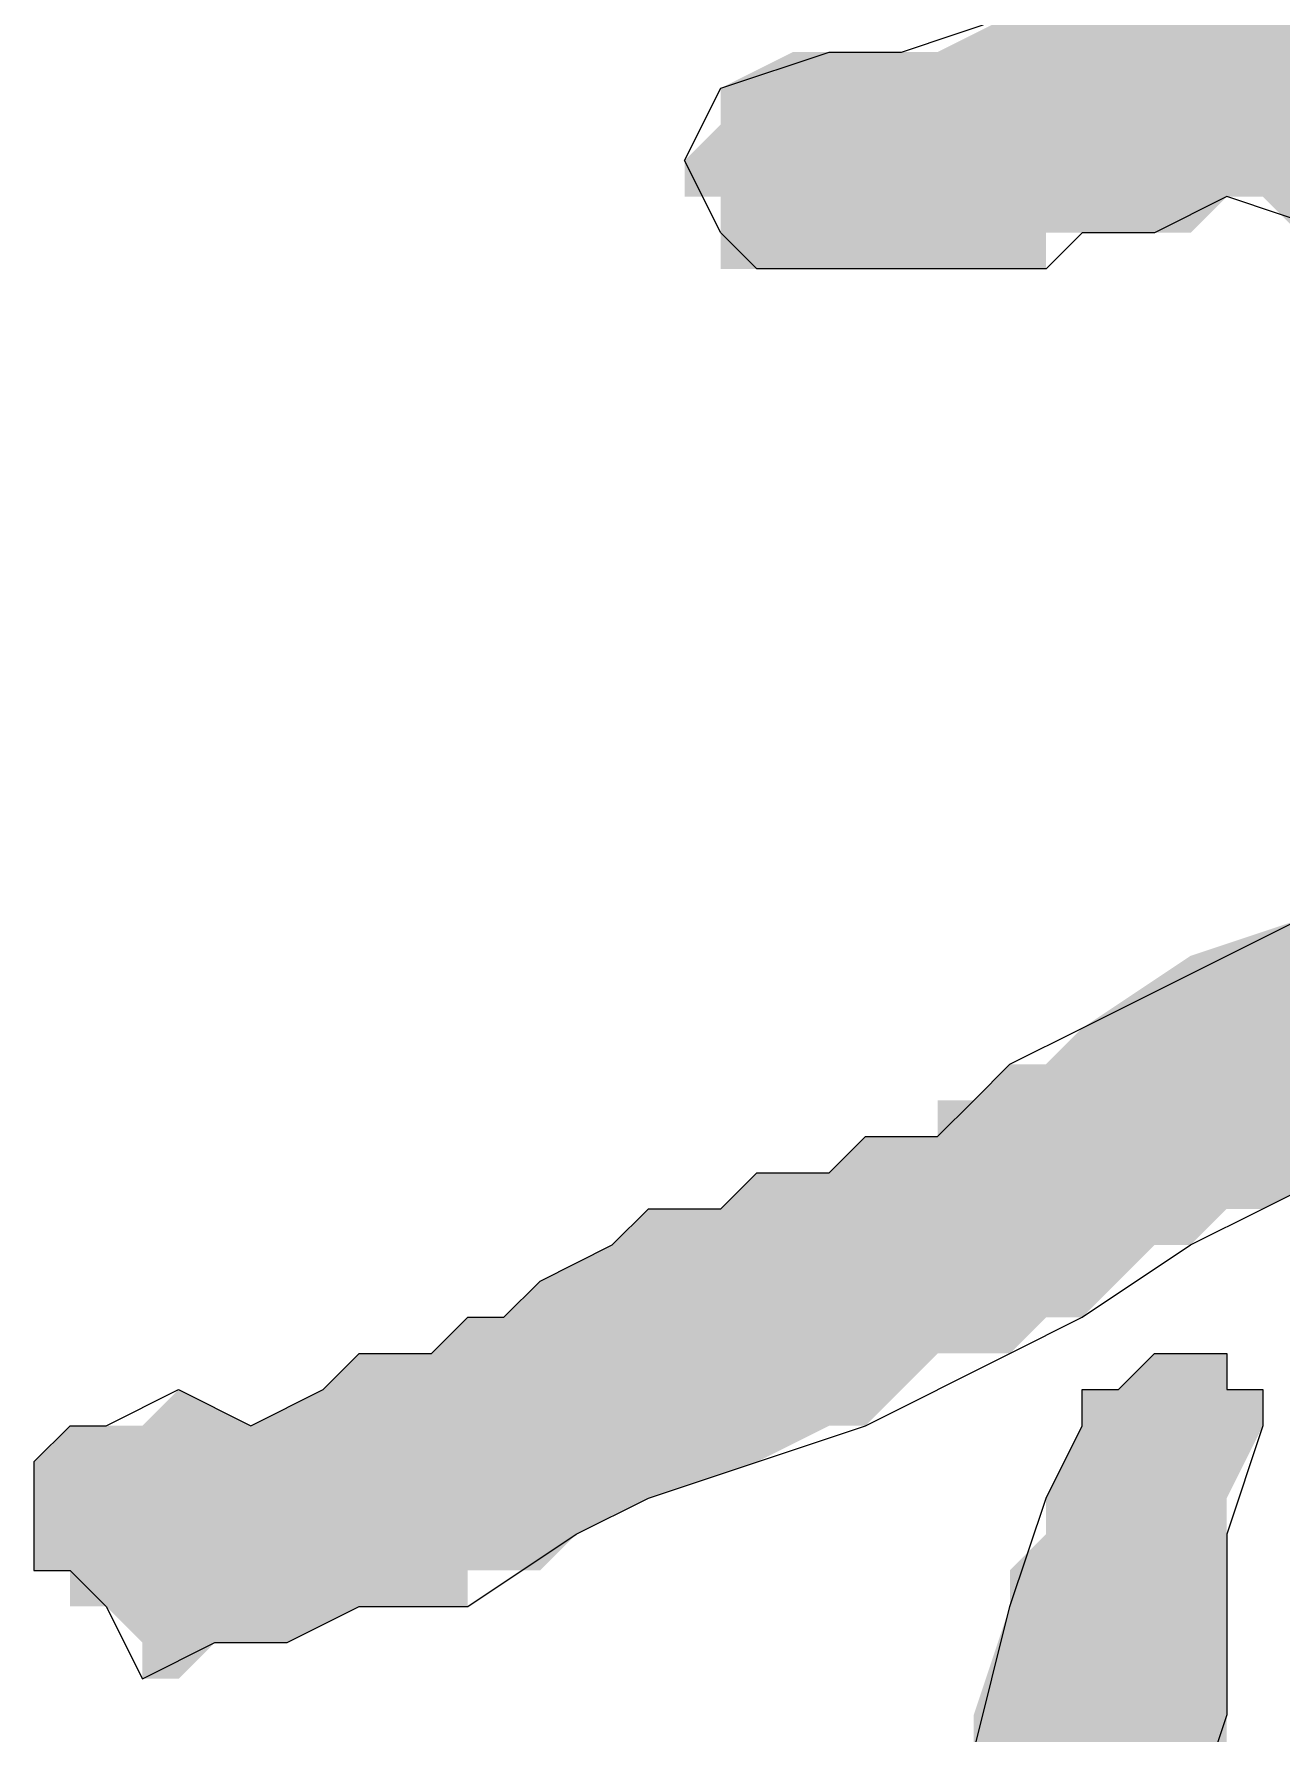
# Model space of a CAD drawing. Header units: millimetres. Extents: x 24 to 410, y 10 to 282.
# Drawn here: x 302.26 to 303.721, y 15.303 to 17.293 of the extents above; entities that cross this region are included whole.
import ezdxf

# ---------------------------------------------------------------- set-up
doc = ezdxf.new("R2010")
doc.units = ezdxf.units.MM
doc.layers.add('Watermark', color=7, linetype='Continuous')

msp = doc.modelspace()

# ---------------------------------------------------------------- hatches: boundary and pattern name
at = {"layer": 'Watermark'}
h = msp.add_hatch(color=7, dxfattribs=at)
h.dxf.hatch_style = 2
h.paths.add_polyline_path([(303.403, 17.314333), (303.318333, 17.272), (304.757667, 17.272)])
h = msp.add_hatch(color=7, dxfattribs=at)
h.dxf.hatch_style = 2
h.paths.add_polyline_path([(303.149, 17.272), (303.064333, 17.229667), (304.546, 17.229667)])
h = msp.add_hatch(color=7, dxfattribs=at)
h.dxf.hatch_style = 2
h.paths.add_polyline_path([(303.191333, 17.272), (303.149, 17.272), (304.673, 17.272)])
h = msp.add_hatch(color=7, dxfattribs=at)
h.dxf.hatch_style = 2
h.paths.add_polyline_path([(303.149, 17.272), (304.673, 17.272), (304.546, 17.229667)])
h = msp.add_hatch(color=7, dxfattribs=at)
h.dxf.hatch_style = 2
h.paths.add_polyline_path([(303.276, 17.272), (303.191333, 17.272), (304.715333, 17.272)])
h = msp.add_hatch(color=7, dxfattribs=at)
h.dxf.hatch_style = 2
h.paths.add_polyline_path([(303.191333, 17.272), (304.715333, 17.272), (304.673, 17.272)])
h = msp.add_hatch(color=7, dxfattribs=at)
h.dxf.hatch_style = 2
h.paths.add_polyline_path([(303.318333, 17.272), (303.276, 17.272), (304.757667, 17.272)])
h = msp.add_hatch(color=7, dxfattribs=at)
h.dxf.hatch_style = 2
h.paths.add_polyline_path([(303.276, 17.272), (304.757667, 17.272), (304.715333, 17.272)])
h = msp.add_hatch(color=7, dxfattribs=at)
h.dxf.hatch_style = 2
h.paths.add_polyline_path([(303.318333, 17.272), (304.757667, 17.272)])
h = msp.add_hatch(color=7, dxfattribs=at)
h.dxf.hatch_style = 2
h.paths.add_polyline_path([(303.064333, 17.229667), (303.064333, 17.187333), (304.546, 17.187333)])
h = msp.add_hatch(color=7, dxfattribs=at)
h.dxf.hatch_style = 2
h.paths.add_polyline_path([(303.064333, 17.229667), (304.546, 17.229667), (304.546, 17.187333)])
h = msp.add_hatch(color=7, dxfattribs=at)
h.dxf.hatch_style = 2
h.paths.add_polyline_path([(303.064333, 17.187333), (303.022, 17.145), (304.376667, 17.145)])
h = msp.add_hatch(color=7, dxfattribs=at)
h.dxf.hatch_style = 2
h.paths.add_polyline_path([(303.064333, 17.187333), (304.503667, 17.187333)])
h = msp.add_hatch(color=7, dxfattribs=at)
h.dxf.hatch_style = 2
h.paths.add_polyline_path([(303.064333, 17.187333), (304.546, 17.187333), (304.503667, 17.187333)])
h = msp.add_hatch(color=7, dxfattribs=at)
h.dxf.hatch_style = 2
h.paths.add_polyline_path([(303.064333, 17.187333), (304.419, 17.187333)])
h = msp.add_hatch(color=7, dxfattribs=at)
h.dxf.hatch_style = 2
h.paths.add_polyline_path([(303.064333, 17.187333), (304.419, 17.187333)])
h = msp.add_hatch(color=7, dxfattribs=at)
h.dxf.hatch_style = 2
h.paths.add_polyline_path([(303.064333, 17.187333), (304.419, 17.187333)])
h = msp.add_hatch(color=7, dxfattribs=at)
h.dxf.hatch_style = 2
h.paths.add_polyline_path([(303.064333, 17.187333), (304.419, 17.187333)])
h = msp.add_hatch(color=7, dxfattribs=at)
h.dxf.hatch_style = 2
h.paths.add_polyline_path([(303.064333, 17.187333), (304.419, 17.187333), (304.376667, 17.145)])
h = msp.add_hatch(color=7, dxfattribs=at)
h.dxf.hatch_style = 2
h.paths.add_polyline_path([(303.022, 17.145), (304.376667, 17.145)])
h = msp.add_hatch(color=7, dxfattribs=at)
h.dxf.hatch_style = 2
h.paths.add_polyline_path([(303.022, 17.145), (304.376667, 17.145)])
h = msp.add_hatch(color=7, dxfattribs=at)
h.dxf.hatch_style = 2
h.paths.add_polyline_path([(303.022, 17.145), (303.022, 17.102667), (304.376667, 17.102667)])
h = msp.add_hatch(color=7, dxfattribs=at)
h.dxf.hatch_style = 2
h.paths.add_polyline_path([(303.022, 17.145), (304.376667, 17.145), (304.376667, 17.102667)])
h = msp.add_hatch(color=7, dxfattribs=at)
h.dxf.hatch_style = 2
h.paths.add_polyline_path([(303.022, 17.102667), (304.038, 17.102667)])
h = msp.add_hatch(color=7, dxfattribs=at)
h.dxf.hatch_style = 2
h.paths.add_polyline_path([(303.022, 17.102667), (304.080333, 17.102667), (304.038, 17.102667)])
h = msp.add_hatch(color=7, dxfattribs=at)
h.dxf.hatch_style = 2
h.paths.add_polyline_path([(303.022, 17.102667), (304.038, 17.102667)])
h = msp.add_hatch(color=7, dxfattribs=at)
h.dxf.hatch_style = 2
h.paths.add_polyline_path([(303.022, 17.102667), (304.038, 17.102667)])
h = msp.add_hatch(color=7, dxfattribs=at)
h.dxf.hatch_style = 2
h.paths.add_polyline_path([(303.022, 17.102667), (303.953333, 17.102667)])
h = msp.add_hatch(color=7, dxfattribs=at)
h.dxf.hatch_style = 2
h.paths.add_polyline_path([(303.022, 17.102667), (304.038, 17.102667), (303.953333, 17.102667)])
h = msp.add_hatch(color=7, dxfattribs=at)
h.dxf.hatch_style = 2
h.paths.add_polyline_path([(303.022, 17.102667), (303.911, 17.102667)])
h = msp.add_hatch(color=7, dxfattribs=at)
h.dxf.hatch_style = 2
h.paths.add_polyline_path([(303.022, 17.102667), (303.953333, 17.102667), (303.911, 17.102667)])
h = msp.add_hatch(color=7, dxfattribs=at)
h.dxf.hatch_style = 2
h.paths.add_polyline_path([(303.022, 17.102667), (303.868667, 17.102667)])
h = msp.add_hatch(color=7, dxfattribs=at)
h.dxf.hatch_style = 2
h.paths.add_polyline_path([(303.022, 17.102667), (303.911, 17.102667), (303.868667, 17.102667)])
h = msp.add_hatch(color=7, dxfattribs=at)
h.dxf.hatch_style = 2
h.paths.add_polyline_path([(303.064333, 17.102667), (303.657, 17.102667)])
h = msp.add_hatch(color=7, dxfattribs=at)
h.dxf.hatch_style = 2
h.paths.add_polyline_path([(303.064333, 17.102667), (303.657, 17.102667)])
h = msp.add_hatch(color=7, dxfattribs=at)
h.dxf.hatch_style = 2
h.paths.add_polyline_path([(303.064333, 17.102667), (303.064333, 17.060333), (303.614667, 17.060333)])
h = msp.add_hatch(color=7, dxfattribs=at)
h.dxf.hatch_style = 2
h.paths.add_polyline_path([(303.064333, 17.102667), (303.657, 17.102667), (303.614667, 17.060333)])
h = msp.add_hatch(color=7, dxfattribs=at)
h.dxf.hatch_style = 2
h.paths.add_polyline_path([(303.657, 17.102667), (303.868667, 17.102667)])
h = msp.add_hatch(color=7, dxfattribs=at)
h.dxf.hatch_style = 2
h.paths.add_polyline_path([(303.657, 17.102667), (303.868667, 17.102667)])
h = msp.add_hatch(color=7, dxfattribs=at)
h.dxf.hatch_style = 2
h.paths.add_polyline_path([(303.699333, 17.102667), (303.741667, 17.060333), (303.826333, 17.060333)])
h = msp.add_hatch(color=7, dxfattribs=at)
h.dxf.hatch_style = 2
h.paths.add_polyline_path([(303.699333, 17.102667), (303.868667, 17.102667), (303.826333, 17.060333)])
h = msp.add_hatch(color=7, dxfattribs=at)
h.dxf.hatch_style = 2
h.paths.add_polyline_path([(303.064333, 17.060333), (303.487667, 17.060333)])
h = msp.add_hatch(color=7, dxfattribs=at)
h.dxf.hatch_style = 2
h.paths.add_polyline_path([(303.064333, 17.060333), (303.487667, 17.060333)])
h = msp.add_hatch(color=7, dxfattribs=at)
h.dxf.hatch_style = 2
h.paths.add_polyline_path([(303.064333, 17.060333), (303.445333, 17.060333)])
h = msp.add_hatch(color=7, dxfattribs=at)
h.dxf.hatch_style = 2
h.paths.add_polyline_path([(303.064333, 17.060333), (303.487667, 17.060333), (303.445333, 17.060333)])
h = msp.add_hatch(color=7, dxfattribs=at)
h.dxf.hatch_style = 2
h.paths.add_polyline_path([(303.064333, 17.060333), (303.064333, 17.018), (303.445333, 17.018)])
h = msp.add_hatch(color=7, dxfattribs=at)
h.dxf.hatch_style = 2
h.paths.add_polyline_path([(303.064333, 17.060333), (303.445333, 17.060333), (303.445333, 17.018)])
h = msp.add_hatch(color=7, dxfattribs=at)
h.dxf.hatch_style = 2
h.paths.add_polyline_path([(303.487667, 17.060333), (303.572333, 17.060333)])
h = msp.add_hatch(color=7, dxfattribs=at)
h.dxf.hatch_style = 2
h.paths.add_polyline_path([(303.487667, 17.060333), (303.614667, 17.060333), (303.572333, 17.060333)])
h = msp.add_hatch(color=7, dxfattribs=at)
h.dxf.hatch_style = 2
h.paths.add_polyline_path([(303.53, 17.060333), (303.572333, 17.060333)])
h = msp.add_hatch(color=7, dxfattribs=at)
h.dxf.hatch_style = 2
h.paths.add_polyline_path([(303.53, 17.060333), (303.572333, 17.060333)])
h = msp.add_hatch(color=7, dxfattribs=at)
h.dxf.hatch_style = 2
h.paths.add_polyline_path([(303.53, 17.060333), (303.572333, 17.060333)])
h = msp.add_hatch(color=7, dxfattribs=at)
h.dxf.hatch_style = 2
h.paths.add_polyline_path([(303.064333, 17.018), (303.276, 17.018)])
h = msp.add_hatch(color=7, dxfattribs=at)
h.dxf.hatch_style = 2
h.paths.add_polyline_path([(303.064333, 17.018), (303.445333, 17.018), (303.276, 17.018)])
h = msp.add_hatch(color=7, dxfattribs=at)
h.dxf.hatch_style = 2
h.paths.add_polyline_path([(303.106667, 17.018), (303.149, 17.018)])
h = msp.add_hatch(color=7, dxfattribs=at)
h.dxf.hatch_style = 2
h.paths.add_polyline_path([(303.106667, 17.018), (303.149, 17.018)])
h = msp.add_hatch(color=7, dxfattribs=at)
h.dxf.hatch_style = 2
h.paths.add_polyline_path([(303.106667, 17.018), (303.191333, 17.018), (303.149, 17.018)])
h = msp.add_hatch(color=7, dxfattribs=at)
h.dxf.hatch_style = 2
h.paths.add_polyline_path([(303.741667, 16.256), (303.614667, 16.213667), (304.419, 16.213667)])
h = msp.add_hatch(color=7, dxfattribs=at)
h.dxf.hatch_style = 2
h.paths.add_polyline_path([(303.614667, 16.213667), (303.487667, 16.129), (304.376667, 16.129)])
h = msp.add_hatch(color=7, dxfattribs=at)
h.dxf.hatch_style = 2
h.paths.add_polyline_path([(303.614667, 16.213667), (304.419, 16.213667), (304.376667, 16.129)])
h = msp.add_hatch(color=7, dxfattribs=at)
h.dxf.hatch_style = 2
h.paths.add_polyline_path([(303.487667, 16.129), (303.445333, 16.086667), (304.376667, 16.086667)])
h = msp.add_hatch(color=7, dxfattribs=at)
h.dxf.hatch_style = 2
h.paths.add_polyline_path([(303.487667, 16.129), (304.376667, 16.129), (304.376667, 16.086667)])
h = msp.add_hatch(color=7, dxfattribs=at)
h.dxf.hatch_style = 2
h.paths.add_polyline_path([(303.403, 16.086667), (303.360667, 16.044333), (303.995667, 16.044333)])
h = msp.add_hatch(color=7, dxfattribs=at)
h.dxf.hatch_style = 2
h.paths.add_polyline_path([(303.445333, 16.086667), (303.403, 16.086667), (304.376667, 16.086667)])
h = msp.add_hatch(color=7, dxfattribs=at)
h.dxf.hatch_style = 2
h.paths.add_polyline_path([(303.403, 16.086667), (304.038, 16.086667)])
h = msp.add_hatch(color=7, dxfattribs=at)
h.dxf.hatch_style = 2
h.paths.add_polyline_path([(303.403, 16.086667), (304.038, 16.086667)])
h = msp.add_hatch(color=7, dxfattribs=at)
h.dxf.hatch_style = 2
h.paths.add_polyline_path([(303.403, 16.086667), (304.038, 16.086667)])
h = msp.add_hatch(color=7, dxfattribs=at)
h.dxf.hatch_style = 2
h.paths.add_polyline_path([(303.403, 16.086667), (304.038, 16.086667)])
h = msp.add_hatch(color=7, dxfattribs=at)
h.dxf.hatch_style = 2
h.paths.add_polyline_path([(303.403, 16.086667), (304.038, 16.086667), (303.995667, 16.044333)])
h = msp.add_hatch(color=7, dxfattribs=at)
h.dxf.hatch_style = 2
h.paths.add_polyline_path([(303.445333, 16.086667), (304.376667, 16.086667)])
h = msp.add_hatch(color=7, dxfattribs=at)
h.dxf.hatch_style = 2
h.paths.add_polyline_path([(303.360667, 16.044333), (303.318333, 16.044333), (303.953333, 16.044333)])
h = msp.add_hatch(color=7, dxfattribs=at)
h.dxf.hatch_style = 2
h.paths.add_polyline_path([(303.318333, 16.044333), (303.318333, 16.002), (303.911, 16.002)])
h = msp.add_hatch(color=7, dxfattribs=at)
h.dxf.hatch_style = 2
h.paths.add_polyline_path([(303.318333, 16.044333), (303.953333, 16.044333), (303.911, 16.002)])
h = msp.add_hatch(color=7, dxfattribs=at)
h.dxf.hatch_style = 2
h.paths.add_polyline_path([(303.360667, 16.044333), (303.995667, 16.044333)])
h = msp.add_hatch(color=7, dxfattribs=at)
h.dxf.hatch_style = 2
h.paths.add_polyline_path([(303.360667, 16.044333), (303.995667, 16.044333)])
h = msp.add_hatch(color=7, dxfattribs=at)
h.dxf.hatch_style = 2
h.paths.add_polyline_path([(303.360667, 16.044333), (303.995667, 16.044333), (303.953333, 16.044333)])
h = msp.add_hatch(color=7, dxfattribs=at)
h.dxf.hatch_style = 2
h.paths.add_polyline_path([(303.233667, 16.002), (303.191333, 15.959667), (303.826333, 15.959667)])
h = msp.add_hatch(color=7, dxfattribs=at)
h.dxf.hatch_style = 2
h.paths.add_polyline_path([(303.276, 16.002), (303.233667, 16.002), (303.911, 16.002)])
h = msp.add_hatch(color=7, dxfattribs=at)
h.dxf.hatch_style = 2
h.paths.add_polyline_path([(303.233667, 16.002), (303.868667, 16.002)])
h = msp.add_hatch(color=7, dxfattribs=at)
h.dxf.hatch_style = 2
h.paths.add_polyline_path([(303.233667, 16.002), (303.911, 16.002), (303.868667, 16.002)])
h = msp.add_hatch(color=7, dxfattribs=at)
h.dxf.hatch_style = 2
h.paths.add_polyline_path([(303.233667, 16.002), (303.868667, 16.002), (303.826333, 15.959667)])
h = msp.add_hatch(color=7, dxfattribs=at)
h.dxf.hatch_style = 2
h.paths.add_polyline_path([(303.318333, 16.002), (303.276, 16.002), (303.911, 16.002)])
h = msp.add_hatch(color=7, dxfattribs=at)
h.dxf.hatch_style = 2
h.paths.add_polyline_path([(303.276, 16.002), (303.911, 16.002)])
h = msp.add_hatch(color=7, dxfattribs=at)
h.dxf.hatch_style = 2
h.paths.add_polyline_path([(303.318333, 16.002), (303.911, 16.002)])
h = msp.add_hatch(color=7, dxfattribs=at)
h.dxf.hatch_style = 2
h.paths.add_polyline_path([(303.106667, 15.959667), (303.064333, 15.917333), (303.699333, 15.917333)])
h = msp.add_hatch(color=7, dxfattribs=at)
h.dxf.hatch_style = 2
h.paths.add_polyline_path([(303.191333, 15.959667), (303.106667, 15.959667), (303.784, 15.959667)])
h = msp.add_hatch(color=7, dxfattribs=at)
h.dxf.hatch_style = 2
h.paths.add_polyline_path([(303.106667, 15.959667), (303.784, 15.959667)])
h = msp.add_hatch(color=7, dxfattribs=at)
h.dxf.hatch_style = 2
h.paths.add_polyline_path([(303.106667, 15.959667), (303.784, 15.959667)])
h = msp.add_hatch(color=7, dxfattribs=at)
h.dxf.hatch_style = 2
h.paths.add_polyline_path([(303.106667, 15.959667), (303.784, 15.959667), (303.699333, 15.917333)])
h = msp.add_hatch(color=7, dxfattribs=at)
h.dxf.hatch_style = 2
h.paths.add_polyline_path([(303.191333, 15.959667), (303.826333, 15.959667)])
h = msp.add_hatch(color=7, dxfattribs=at)
h.dxf.hatch_style = 2
h.paths.add_polyline_path([(303.191333, 15.959667), (303.826333, 15.959667)])
h = msp.add_hatch(color=7, dxfattribs=at)
h.dxf.hatch_style = 2
h.paths.add_polyline_path([(303.191333, 15.959667), (303.826333, 15.959667), (303.784, 15.959667)])
h = msp.add_hatch(color=7, dxfattribs=at)
h.dxf.hatch_style = 2
h.paths.add_polyline_path([(302.979667, 15.917333), (302.937333, 15.875), (303.614667, 15.875)])
h = msp.add_hatch(color=7, dxfattribs=at)
h.dxf.hatch_style = 2
h.paths.add_polyline_path([(303.064333, 15.917333), (302.979667, 15.917333), (303.657, 15.917333)])
h = msp.add_hatch(color=7, dxfattribs=at)
h.dxf.hatch_style = 2
h.paths.add_polyline_path([(302.979667, 15.917333), (303.657, 15.917333), (303.614667, 15.875)])
h = msp.add_hatch(color=7, dxfattribs=at)
h.dxf.hatch_style = 2
h.paths.add_polyline_path([(303.064333, 15.917333), (303.699333, 15.917333)])
h = msp.add_hatch(color=7, dxfattribs=at)
h.dxf.hatch_style = 2
h.paths.add_polyline_path([(303.064333, 15.917333), (303.699333, 15.917333)])
h = msp.add_hatch(color=7, dxfattribs=at)
h.dxf.hatch_style = 2
h.paths.add_polyline_path([(303.064333, 15.917333), (303.699333, 15.917333), (303.657, 15.917333)])
h = msp.add_hatch(color=7, dxfattribs=at)
h.dxf.hatch_style = 2
h.paths.add_polyline_path([(302.937333, 15.875), (302.852667, 15.832667), (303.53, 15.832667)])
h = msp.add_hatch(color=7, dxfattribs=at)
h.dxf.hatch_style = 2
h.paths.add_polyline_path([(302.937333, 15.875), (303.572333, 15.875)])
h = msp.add_hatch(color=7, dxfattribs=at)
h.dxf.hatch_style = 2
h.paths.add_polyline_path([(302.937333, 15.875), (303.614667, 15.875), (303.572333, 15.875)])
h = msp.add_hatch(color=7, dxfattribs=at)
h.dxf.hatch_style = 2
h.paths.add_polyline_path([(302.937333, 15.875), (303.572333, 15.875), (303.53, 15.832667)])
h = msp.add_hatch(color=7, dxfattribs=at)
h.dxf.hatch_style = 2
h.paths.add_polyline_path([(302.852667, 15.832667), (302.810333, 15.790333), (303.487667, 15.790333)])
h = msp.add_hatch(color=7, dxfattribs=at)
h.dxf.hatch_style = 2
h.paths.add_polyline_path([(302.852667, 15.832667), (303.53, 15.832667), (303.487667, 15.790333)])
h = msp.add_hatch(color=7, dxfattribs=at)
h.dxf.hatch_style = 2
h.paths.add_polyline_path([(302.768, 15.790333), (302.725667, 15.748), (303.403, 15.748)])
h = msp.add_hatch(color=7, dxfattribs=at)
h.dxf.hatch_style = 2
h.paths.add_polyline_path([(302.810333, 15.790333), (302.768, 15.790333), (303.445333, 15.790333)])
h = msp.add_hatch(color=7, dxfattribs=at)
h.dxf.hatch_style = 2
h.paths.add_polyline_path([(302.768, 15.790333), (303.445333, 15.790333), (303.403, 15.748)])
h = msp.add_hatch(color=7, dxfattribs=at)
h.dxf.hatch_style = 2
h.paths.add_polyline_path([(302.810333, 15.790333), (303.445333, 15.790333)])
h = msp.add_hatch(color=7, dxfattribs=at)
h.dxf.hatch_style = 2
h.paths.add_polyline_path([(302.810333, 15.790333), (303.487667, 15.790333), (303.445333, 15.790333)])
h = msp.add_hatch(color=7, dxfattribs=at)
h.dxf.hatch_style = 2
h.paths.add_polyline_path([(302.810333, 15.790333), (303.445333, 15.790333)])
h = msp.add_hatch(color=7, dxfattribs=at)
h.dxf.hatch_style = 2
h.paths.add_polyline_path([(302.641, 15.748), (302.598667, 15.705667), (303.276, 15.705667)])
h = msp.add_hatch(color=7, dxfattribs=at)
h.dxf.hatch_style = 2
h.paths.add_polyline_path([(302.725667, 15.748), (302.641, 15.748), (303.318333, 15.748)])
h = msp.add_hatch(color=7, dxfattribs=at)
h.dxf.hatch_style = 2
h.paths.add_polyline_path([(302.641, 15.748), (303.318333, 15.748), (303.276, 15.705667)])
h = msp.add_hatch(color=7, dxfattribs=at)
h.dxf.hatch_style = 2
h.paths.add_polyline_path([(302.725667, 15.748), (303.360667, 15.748)])
h = msp.add_hatch(color=7, dxfattribs=at)
h.dxf.hatch_style = 2
h.paths.add_polyline_path([(302.725667, 15.748), (303.403, 15.748), (303.360667, 15.748)])
h = msp.add_hatch(color=7, dxfattribs=at)
h.dxf.hatch_style = 2
h.paths.add_polyline_path([(302.725667, 15.748), (303.360667, 15.748), (303.318333, 15.748)])
h = msp.add_hatch(color=7, dxfattribs=at)
h.dxf.hatch_style = 2
h.paths.add_polyline_path([(303.572333, 15.748), (303.53, 15.705667), (303.657, 15.705667)])
h = msp.add_hatch(color=7, dxfattribs=at)
h.dxf.hatch_style = 2
h.paths.add_polyline_path([(303.572333, 15.748), (303.614667, 15.748)])
h = msp.add_hatch(color=7, dxfattribs=at)
h.dxf.hatch_style = 2
h.paths.add_polyline_path([(303.572333, 15.748), (303.657, 15.748)])
h = msp.add_hatch(color=7, dxfattribs=at)
h.dxf.hatch_style = 2
h.paths.add_polyline_path([(303.572333, 15.748), (303.657, 15.748)])
h = msp.add_hatch(color=7, dxfattribs=at)
h.dxf.hatch_style = 2
h.paths.add_polyline_path([(303.572333, 15.748), (303.657, 15.748)])
h = msp.add_hatch(color=7, dxfattribs=at)
h.dxf.hatch_style = 2
h.paths.add_polyline_path([(303.572333, 15.748), (303.657, 15.748)])
h = msp.add_hatch(color=7, dxfattribs=at)
h.dxf.hatch_style = 2
h.paths.add_polyline_path([(303.572333, 15.748), (303.657, 15.748), (303.657, 15.705667)])
h = msp.add_hatch(color=7, dxfattribs=at)
h.dxf.hatch_style = 2
h.paths.add_polyline_path([(302.429333, 15.705667), (302.387, 15.663333), (302.514, 15.663333)])
h = msp.add_hatch(color=7, dxfattribs=at)
h.dxf.hatch_style = 2
h.paths.add_polyline_path([(302.598667, 15.705667), (302.514, 15.663333), (303.233667, 15.663333)])
h = msp.add_hatch(color=7, dxfattribs=at)
h.dxf.hatch_style = 2
h.paths.add_polyline_path([(302.598667, 15.705667), (303.276, 15.705667), (303.233667, 15.663333)])
h = msp.add_hatch(color=7, dxfattribs=at)
h.dxf.hatch_style = 2
h.paths.add_polyline_path([(303.53, 15.705667), (303.487667, 15.705667), (303.699333, 15.705667)])
h = msp.add_hatch(color=7, dxfattribs=at)
h.dxf.hatch_style = 2
h.paths.add_polyline_path([(303.487667, 15.705667), (303.699333, 15.705667)])
h = msp.add_hatch(color=7, dxfattribs=at)
h.dxf.hatch_style = 2
h.paths.add_polyline_path([(303.487667, 15.705667), (303.699333, 15.705667)])
h = msp.add_hatch(color=7, dxfattribs=at)
h.dxf.hatch_style = 2
h.paths.add_polyline_path([(303.487667, 15.705667), (303.487667, 15.663333), (303.699333, 15.663333)])
h = msp.add_hatch(color=7, dxfattribs=at)
h.dxf.hatch_style = 2
h.paths.add_polyline_path([(303.487667, 15.705667), (303.699333, 15.705667), (303.699333, 15.663333)])
h = msp.add_hatch(color=7, dxfattribs=at)
h.dxf.hatch_style = 2
h.paths.add_polyline_path([(303.53, 15.705667), (303.657, 15.705667)])
h = msp.add_hatch(color=7, dxfattribs=at)
h.dxf.hatch_style = 2
h.paths.add_polyline_path([(303.53, 15.705667), (303.657, 15.705667)])
h = msp.add_hatch(color=7, dxfattribs=at)
h.dxf.hatch_style = 2
h.paths.add_polyline_path([(303.53, 15.705667), (303.699333, 15.705667)])
h = msp.add_hatch(color=7, dxfattribs=at)
h.dxf.hatch_style = 2
h.paths.add_polyline_path([(302.302333, 15.663333), (302.26, 15.621), (303.106667, 15.621)])
h = msp.add_hatch(color=7, dxfattribs=at)
h.dxf.hatch_style = 2
h.paths.add_polyline_path([(302.344667, 15.663333), (302.302333, 15.663333), (303.191333, 15.663333)])
h = msp.add_hatch(color=7, dxfattribs=at)
h.dxf.hatch_style = 2
h.paths.add_polyline_path([(302.302333, 15.663333), (303.191333, 15.663333), (303.106667, 15.621)])
h = msp.add_hatch(color=7, dxfattribs=at)
h.dxf.hatch_style = 2
h.paths.add_polyline_path([(302.387, 15.663333), (302.344667, 15.663333), (303.233667, 15.663333)])
h = msp.add_hatch(color=7, dxfattribs=at)
h.dxf.hatch_style = 2
h.paths.add_polyline_path([(302.344667, 15.663333), (303.233667, 15.663333), (303.191333, 15.663333)])
h = msp.add_hatch(color=7, dxfattribs=at)
h.dxf.hatch_style = 2
h.paths.add_polyline_path([(302.387, 15.663333), (303.233667, 15.663333)])
h = msp.add_hatch(color=7, dxfattribs=at)
h.dxf.hatch_style = 2
h.paths.add_polyline_path([(302.387, 15.663333), (303.233667, 15.663333)])
h = msp.add_hatch(color=7, dxfattribs=at)
h.dxf.hatch_style = 2
h.paths.add_polyline_path([(302.387, 15.663333), (303.233667, 15.663333)])
h = msp.add_hatch(color=7, dxfattribs=at)
h.dxf.hatch_style = 2
h.paths.add_polyline_path([(303.487667, 15.663333), (303.445333, 15.578667), (303.657, 15.578667)])
h = msp.add_hatch(color=7, dxfattribs=at)
h.dxf.hatch_style = 2
h.paths.add_polyline_path([(303.487667, 15.663333), (303.699333, 15.663333)])
h = msp.add_hatch(color=7, dxfattribs=at)
h.dxf.hatch_style = 2
h.paths.add_polyline_path([(303.487667, 15.663333), (303.699333, 15.663333)])
h = msp.add_hatch(color=7, dxfattribs=at)
h.dxf.hatch_style = 2
h.paths.add_polyline_path([(303.487667, 15.663333), (303.699333, 15.663333), (303.657, 15.578667)])
h = msp.add_hatch(color=7, dxfattribs=at)
h.dxf.hatch_style = 2
h.paths.add_polyline_path([(302.26, 15.621), (302.26, 15.578667), (302.979667, 15.578667)])
h = msp.add_hatch(color=7, dxfattribs=at)
h.dxf.hatch_style = 2
h.paths.add_polyline_path([(302.26, 15.621), (303.106667, 15.621), (302.979667, 15.578667)])
h = msp.add_hatch(color=7, dxfattribs=at)
h.dxf.hatch_style = 2
h.paths.add_polyline_path([(302.26, 15.578667), (302.979667, 15.578667)])
h = msp.add_hatch(color=7, dxfattribs=at)
h.dxf.hatch_style = 2
h.paths.add_polyline_path([(302.26, 15.578667), (302.979667, 15.578667)])
h = msp.add_hatch(color=7, dxfattribs=at)
h.dxf.hatch_style = 2
h.paths.add_polyline_path([(302.26, 15.578667), (302.26, 15.536333), (302.895, 15.536333)])
h = msp.add_hatch(color=7, dxfattribs=at)
h.dxf.hatch_style = 2
h.paths.add_polyline_path([(302.26, 15.578667), (302.979667, 15.578667), (302.895, 15.536333)])
h = msp.add_hatch(color=7, dxfattribs=at)
h.dxf.hatch_style = 2
h.paths.add_polyline_path([(303.445333, 15.578667), (303.445333, 15.536333), (303.657, 15.536333)])
h = msp.add_hatch(color=7, dxfattribs=at)
h.dxf.hatch_style = 2
h.paths.add_polyline_path([(303.445333, 15.578667), (303.657, 15.578667), (303.657, 15.536333)])
h = msp.add_hatch(color=7, dxfattribs=at)
h.dxf.hatch_style = 2
h.paths.add_polyline_path([(302.26, 15.536333), (302.26, 15.494), (302.852667, 15.494)])
h = msp.add_hatch(color=7, dxfattribs=at)
h.dxf.hatch_style = 2
h.paths.add_polyline_path([(302.26, 15.536333), (302.895, 15.536333), (302.852667, 15.494)])
h = msp.add_hatch(color=7, dxfattribs=at)
h.dxf.hatch_style = 2
h.paths.add_polyline_path([(303.445333, 15.536333), (303.403, 15.494), (303.657, 15.494)])
h = msp.add_hatch(color=7, dxfattribs=at)
h.dxf.hatch_style = 2
h.paths.add_polyline_path([(303.445333, 15.536333), (303.657, 15.536333), (303.657, 15.494)])
h = msp.add_hatch(color=7, dxfattribs=at)
h.dxf.hatch_style = 2
h.paths.add_polyline_path([(302.26, 15.494), (302.768, 15.494)])
h = msp.add_hatch(color=7, dxfattribs=at)
h.dxf.hatch_style = 2
h.paths.add_polyline_path([(302.26, 15.494), (302.852667, 15.494), (302.768, 15.494)])
h = msp.add_hatch(color=7, dxfattribs=at)
h.dxf.hatch_style = 2
h.paths.add_polyline_path([(302.302333, 15.494), (302.302333, 15.451667), (302.768, 15.451667)])
h = msp.add_hatch(color=7, dxfattribs=at)
h.dxf.hatch_style = 2
h.paths.add_polyline_path([(302.302333, 15.494), (302.768, 15.494), (302.768, 15.451667)])
h = msp.add_hatch(color=7, dxfattribs=at)
h.dxf.hatch_style = 2
h.paths.add_polyline_path([(303.403, 15.494), (303.403, 15.451667), (303.657, 15.451667)])
h = msp.add_hatch(color=7, dxfattribs=at)
h.dxf.hatch_style = 2
h.paths.add_polyline_path([(303.403, 15.494), (303.657, 15.494), (303.657, 15.451667)])
h = msp.add_hatch(color=7, dxfattribs=at)
h.dxf.hatch_style = 2
h.paths.add_polyline_path([(302.302333, 15.451667), (302.641, 15.451667)])
h = msp.add_hatch(color=7, dxfattribs=at)
h.dxf.hatch_style = 2
h.paths.add_polyline_path([(302.302333, 15.451667), (302.768, 15.451667), (302.641, 15.451667)])
h = msp.add_hatch(color=7, dxfattribs=at)
h.dxf.hatch_style = 2
h.paths.add_polyline_path([(302.344667, 15.451667), (302.641, 15.451667)])
h = msp.add_hatch(color=7, dxfattribs=at)
h.dxf.hatch_style = 2
h.paths.add_polyline_path([(302.344667, 15.451667), (302.641, 15.451667)])
h = msp.add_hatch(color=7, dxfattribs=at)
h.dxf.hatch_style = 2
h.paths.add_polyline_path([(302.344667, 15.451667), (302.387, 15.409333), (302.556333, 15.409333)])
h = msp.add_hatch(color=7, dxfattribs=at)
h.dxf.hatch_style = 2
h.paths.add_polyline_path([(302.344667, 15.451667), (302.641, 15.451667), (302.556333, 15.409333)])
h = msp.add_hatch(color=7, dxfattribs=at)
h.dxf.hatch_style = 2
h.paths.add_polyline_path([(303.403, 15.451667), (303.360667, 15.324667), (303.657, 15.324667)])
h = msp.add_hatch(color=7, dxfattribs=at)
h.dxf.hatch_style = 2
h.paths.add_polyline_path([(303.403, 15.451667), (303.657, 15.451667)])
h = msp.add_hatch(color=7, dxfattribs=at)
h.dxf.hatch_style = 2
h.paths.add_polyline_path([(303.403, 15.451667), (303.657, 15.451667)])
h = msp.add_hatch(color=7, dxfattribs=at)
h.dxf.hatch_style = 2
h.paths.add_polyline_path([(303.403, 15.451667), (303.657, 15.451667), (303.657, 15.324667)])
h = msp.add_hatch(color=7, dxfattribs=at)
h.dxf.hatch_style = 2
h.paths.add_polyline_path([(302.387, 15.409333), (302.471667, 15.409333)])
h = msp.add_hatch(color=7, dxfattribs=at)
h.dxf.hatch_style = 2
h.paths.add_polyline_path([(302.387, 15.409333), (302.556333, 15.409333), (302.471667, 15.409333)])
h = msp.add_hatch(color=7, dxfattribs=at)
h.dxf.hatch_style = 2
h.paths.add_polyline_path([(302.387, 15.409333), (302.387, 15.367), (302.429333, 15.367)])
h = msp.add_hatch(color=7, dxfattribs=at)
h.dxf.hatch_style = 2
h.paths.add_polyline_path([(302.387, 15.409333), (302.471667, 15.409333), (302.429333, 15.367)])
h = msp.add_hatch(color=7, dxfattribs=at)
h.dxf.hatch_style = 2
h.paths.add_polyline_path([(302.387, 15.367), (302.429333, 15.367)])
h = msp.add_hatch(color=7, dxfattribs=at)
h.dxf.hatch_style = 2
h.paths.add_polyline_path([(303.360667, 15.324667), (303.360667, 15.282333), (303.657, 15.282333)])
h = msp.add_hatch(color=7, dxfattribs=at)
h.dxf.hatch_style = 2
h.paths.add_polyline_path([(303.360667, 15.324667), (303.657, 15.324667), (303.657, 15.282333)])

# ---------------------------------------------------------------- linework, layer by layer
at = {"layer": 'Watermark', "color": 7, "lineweight": 0}
for points in [[(303.784, 17.060333), (303.657, 17.102667), (303.572333, 17.060333), (303.487667, 17.060333), (303.445333, 17.018), (303.106667, 17.018), (303.064333, 17.060333), (303.022, 17.145), (303.064333, 17.229667), (303.191333, 17.272), (303.276, 17.272), (303.403, 17.314333)], [(302.344667, 15.663333), (302.429333, 15.705667), (302.514, 15.663333), (302.598667, 15.705667), (302.641, 15.748), (302.725667, 15.748), (302.768, 15.790333), (302.810333, 15.790333), (302.852667, 15.832667), (302.937333, 15.875), (302.979667, 15.917333), (303.064333, 15.917333), (303.106667, 15.959667), (303.191333, 15.959667), (303.233667, 16.002), (303.318333, 16.002), (303.360667, 16.044333), (303.403, 16.086667), (303.487667, 16.129), (303.826333, 16.298333), (303.995667, 16.383), (304.122667, 16.425333), (304.249667, 16.467667)], [(302.26, 15.621), (302.26, 15.494), (302.302333, 15.494), (302.344667, 15.451667), (302.387, 15.367), (302.471667, 15.409333), (302.556333, 15.409333), (302.641, 15.451667), (302.768, 15.451667), (302.895, 15.536333), (302.979667, 15.578667), (303.233667, 15.663333), (303.403, 15.748), (303.487667, 15.790333), (303.614667, 15.875), (303.699333, 15.917333), (303.784, 15.959667)], [(303.360667, 15.282333), (303.403, 15.451667), (303.445333, 15.578667), (303.487667, 15.663333), (303.487667, 15.705667), (303.53, 15.705667), (303.572333, 15.748), (303.657, 15.748), (303.657, 15.705667), (303.699333, 15.705667), (303.699333, 15.663333), (303.657, 15.536333), (303.657, 15.324667), (303.614667, 15.197667)], [(302.26, 15.621), (302.302333, 15.663333), (302.344667, 15.663333)]]:
    msp.add_lwpolyline(points, dxfattribs=at)

doc.saveas('drawing.dxf')
